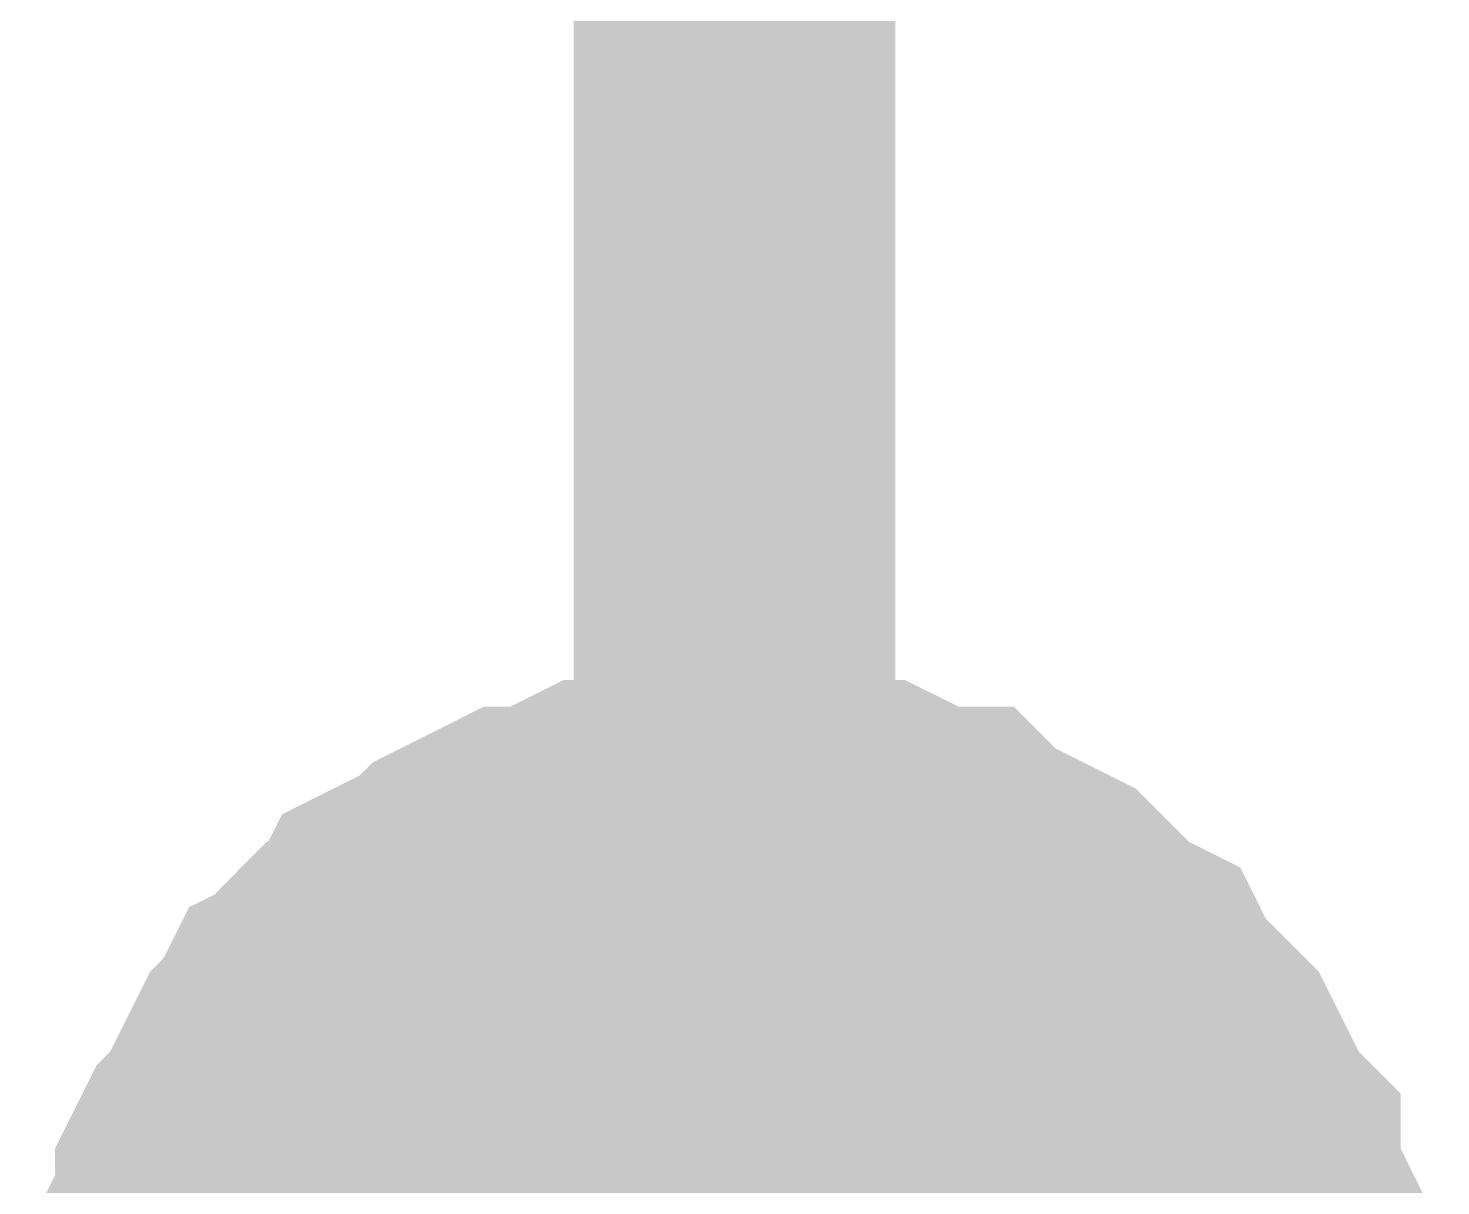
# Model space of a CAD drawing. Header units: inches. Extents: x 0 to 569, y 0 to 432.
# Drawn here: x 22.212 to 23.528, y 162.732 to 163.811 of the extents above; entities that cross this region are included whole.
import ezdxf

# ---------------------------------------------------------------- set-up
doc = ezdxf.new("R2010")
doc.units = ezdxf.units.IN
doc.layers.add('Sheet', color=255, linetype='Continuous')

msp = doc.modelspace()

# ---------------------------------------------------------------- linework, layer by layer
at = {"layer": 'Sheet'}
for points in [[(22.8699, 172.715, 0.2997, 0.2997, 0), (22.8699, 167.6301, 0.2997, 0.2997, 0), (22.8699, 162.5575, 0.2997, 0.2997, 0), (22.8699, 157.4726, 0.2997, 0.2997, 0)], [(22.3614, 162.5823, 0.2997, 0.2997, 0), (22.3614, 162.6071, 0.2997, 0.2997, 0), (22.3614, 162.6319, 0.2997, 0.2997, 0), (22.3738, 162.6567, 0.2997, 0.2997, 0), (22.3738, 162.6815, 0.2997, 0.2997, 0), (22.3862, 162.7063, 0.2997, 0.2997, 0), (22.3862, 162.7312, 0.2997, 0.2997, 0), (22.3986, 162.756, 0.2997, 0.2997, 0), (22.411, 162.7684, 0.2997, 0.2997, 0), (22.4234, 162.7932, 0.2997, 0.2997, 0), (22.4358, 162.818, 0.2997, 0.2997, 0), (22.4482, 162.8428, 0.2997, 0.2997, 0), (22.4606, 162.8552, 0.2997, 0.2997, 0), (22.473, 162.88, 0.2997, 0.2997, 0), (22.4979, 162.8924, 0.2997, 0.2997, 0), (22.5103, 162.9172, 0.2997, 0.2997, 0), (22.5227, 162.9296, 0.2997, 0.2997, 0), (22.5475, 162.942, 0.2997, 0.2997, 0), (22.5599, 162.9668, 0.2997, 0.2997, 0), (22.5847, 162.9792, 0.2997, 0.2997, 0), (22.6095, 162.9916, 0.2997, 0.2997, 0), (22.6219, 163.004, 0.2997, 0.2997, 0), (22.6467, 163.0164, 0.2997, 0.2997, 0), (22.6715, 163.0288, 0.2997, 0.2997, 0), (22.6963, 163.0288, 0.2997, 0.2997, 0), (22.7211, 163.0412, 0.2997, 0.2997, 0), (22.7459, 163.0536, 0.2997, 0.2997, 0), (22.7707, 163.0536, 0.2997, 0.2997, 0), (22.7955, 163.066, 0.2997, 0.2997, 0), (22.8203, 163.066, 0.2997, 0.2997, 0), (22.8451, 163.066, 0.2997, 0.2997, 0), (22.8699, 163.066, 0.2997, 0.2997, 0)], [(22.3614, 162.5823, 0.2997, 0.2997, 0), (22.3614, 162.6071, 0.2997, 0.2997, 0), (22.3614, 162.6319, 0.2997, 0.2997, 0), (22.3738, 162.6567, 0.2997, 0.2997, 0), (22.3738, 162.6815, 0.2997, 0.2997, 0), (22.3862, 162.7063, 0.2997, 0.2997, 0), (22.3862, 162.7312, 0.2997, 0.2997, 0), (22.3986, 162.756, 0.2997, 0.2997, 0), (22.411, 162.7684, 0.2997, 0.2997, 0), (22.4234, 162.7932, 0.2997, 0.2997, 0), (22.4358, 162.818, 0.2997, 0.2997, 0), (22.4482, 162.8428, 0.2997, 0.2997, 0), (22.4606, 162.8552, 0.2997, 0.2997, 0), (22.473, 162.88, 0.2997, 0.2997, 0), (22.4979, 162.8924, 0.2997, 0.2997, 0), (22.5103, 162.9172, 0.2997, 0.2997, 0), (22.5227, 162.9296, 0.2997, 0.2997, 0), (22.5475, 162.942, 0.2997, 0.2997, 0), (22.5599, 162.9668, 0.2997, 0.2997, 0), (22.5847, 162.9792, 0.2997, 0.2997, 0), (22.6095, 162.9916, 0.2997, 0.2997, 0), (22.6219, 163.004, 0.2997, 0.2997, 0), (22.6467, 163.0164, 0.2997, 0.2997, 0), (22.6715, 163.0288, 0.2997, 0.2997, 0), (22.6963, 163.0288, 0.2997, 0.2997, 0), (22.7211, 163.0412, 0.2997, 0.2997, 0), (22.7459, 163.0536, 0.2997, 0.2997, 0), (22.7707, 163.0536, 0.2997, 0.2997, 0), (22.7955, 163.066, 0.2997, 0.2997, 0), (22.8203, 163.066, 0.2997, 0.2997, 0), (22.8451, 163.066, 0.2997, 0.2997, 0), (22.8699, 163.066, 0.2997, 0.2997, 0)], [(22.3614, 162.5823, 0.2997, 0.2997, 0), (22.3614, 162.6071, 0.2997, 0.2997, 0), (22.3614, 162.6319, 0.2997, 0.2997, 0), (22.3738, 162.6567, 0.2997, 0.2997, 0), (22.3738, 162.6815, 0.2997, 0.2997, 0), (22.3862, 162.7063, 0.2997, 0.2997, 0), (22.3862, 162.7312, 0.2997, 0.2997, 0), (22.3986, 162.756, 0.2997, 0.2997, 0), (22.411, 162.7684, 0.2997, 0.2997, 0), (22.4234, 162.7932, 0.2997, 0.2997, 0), (22.4358, 162.818, 0.2997, 0.2997, 0), (22.4482, 162.8428, 0.2997, 0.2997, 0), (22.4606, 162.8552, 0.2997, 0.2997, 0), (22.473, 162.88, 0.2997, 0.2997, 0), (22.4979, 162.8924, 0.2997, 0.2997, 0), (22.5103, 162.9172, 0.2997, 0.2997, 0), (22.5227, 162.9296, 0.2997, 0.2997, 0), (22.5475, 162.942, 0.2997, 0.2997, 0), (22.5599, 162.9668, 0.2997, 0.2997, 0), (22.5847, 162.9792, 0.2997, 0.2997, 0), (22.6095, 162.9916, 0.2997, 0.2997, 0), (22.6219, 163.004, 0.2997, 0.2997, 0), (22.6467, 163.0164, 0.2997, 0.2997, 0), (22.6715, 163.0288, 0.2997, 0.2997, 0), (22.6963, 163.0288, 0.2997, 0.2997, 0), (22.7211, 163.0412, 0.2997, 0.2997, 0), (22.7459, 163.0536, 0.2997, 0.2997, 0), (22.7707, 163.0536, 0.2997, 0.2997, 0), (22.7955, 163.066, 0.2997, 0.2997, 0), (22.8203, 163.066, 0.2997, 0.2997, 0), (22.8451, 163.066, 0.2997, 0.2997, 0), (22.8699, 163.066, 0.2997, 0.2997, 0)], [(22.3614, 162.5823, 0.2997, 0.2997, 0), (22.3614, 162.6071, 0.2997, 0.2997, 0), (22.3614, 162.6319, 0.2997, 0.2997, 0), (22.3738, 162.6567, 0.2997, 0.2997, 0), (22.3738, 162.6815, 0.2997, 0.2997, 0), (22.3862, 162.7063, 0.2997, 0.2997, 0), (22.3862, 162.7312, 0.2997, 0.2997, 0), (22.3986, 162.756, 0.2997, 0.2997, 0), (22.411, 162.7684, 0.2997, 0.2997, 0), (22.4234, 162.7932, 0.2997, 0.2997, 0), (22.4358, 162.818, 0.2997, 0.2997, 0), (22.4482, 162.8428, 0.2997, 0.2997, 0), (22.4606, 162.8552, 0.2997, 0.2997, 0), (22.473, 162.88, 0.2997, 0.2997, 0), (22.4979, 162.8924, 0.2997, 0.2997, 0), (22.5103, 162.9172, 0.2997, 0.2997, 0), (22.5227, 162.9296, 0.2997, 0.2997, 0), (22.5475, 162.942, 0.2997, 0.2997, 0), (22.5599, 162.9668, 0.2997, 0.2997, 0), (22.5847, 162.9792, 0.2997, 0.2997, 0), (22.6095, 162.9916, 0.2997, 0.2997, 0), (22.6219, 163.004, 0.2997, 0.2997, 0), (22.6467, 163.0164, 0.2997, 0.2997, 0), (22.6715, 163.0288, 0.2997, 0.2997, 0), (22.6963, 163.0288, 0.2997, 0.2997, 0), (22.7211, 163.0412, 0.2997, 0.2997, 0), (22.7459, 163.0536, 0.2997, 0.2997, 0), (22.7707, 163.0536, 0.2997, 0.2997, 0), (22.7955, 163.066, 0.2997, 0.2997, 0), (22.8203, 163.066, 0.2997, 0.2997, 0), (22.8451, 163.066, 0.2997, 0.2997, 0), (22.8699, 163.066, 0.2997, 0.2997, 0)], [(22.3614, 162.5823, 0.2997, 0.2997, 0), (22.3614, 162.6071, 0.2997, 0.2997, 0), (22.3614, 162.6319, 0.2997, 0.2997, 0), (22.3738, 162.6567, 0.2997, 0.2997, 0), (22.3738, 162.6815, 0.2997, 0.2997, 0), (22.3862, 162.7063, 0.2997, 0.2997, 0), (22.3862, 162.7312, 0.2997, 0.2997, 0), (22.3986, 162.756, 0.2997, 0.2997, 0), (22.411, 162.7684, 0.2997, 0.2997, 0), (22.4234, 162.7932, 0.2997, 0.2997, 0), (22.4358, 162.818, 0.2997, 0.2997, 0), (22.4482, 162.8428, 0.2997, 0.2997, 0), (22.4606, 162.8552, 0.2997, 0.2997, 0), (22.473, 162.88, 0.2997, 0.2997, 0), (22.4979, 162.8924, 0.2997, 0.2997, 0), (22.5103, 162.9172, 0.2997, 0.2997, 0), (22.5227, 162.9296, 0.2997, 0.2997, 0), (22.5475, 162.942, 0.2997, 0.2997, 0), (22.5599, 162.9668, 0.2997, 0.2997, 0), (22.5847, 162.9792, 0.2997, 0.2997, 0), (22.6095, 162.9916, 0.2997, 0.2997, 0), (22.6219, 163.004, 0.2997, 0.2997, 0), (22.6467, 163.0164, 0.2997, 0.2997, 0), (22.6715, 163.0288, 0.2997, 0.2997, 0), (22.6963, 163.0288, 0.2997, 0.2997, 0), (22.7211, 163.0412, 0.2997, 0.2997, 0), (22.7459, 163.0536, 0.2997, 0.2997, 0), (22.7707, 163.0536, 0.2997, 0.2997, 0), (22.7955, 163.066, 0.2997, 0.2997, 0), (22.8203, 163.066, 0.2997, 0.2997, 0), (22.8451, 163.066, 0.2997, 0.2997, 0), (22.8699, 163.066, 0.2997, 0.2997, 0)], [(22.8699, 163.066, 0.2997, 0.2997, 0), (22.8699, 163.066, 0.2997, 0.2997, 0)], [(22.8699, 163.066, 0.2997, 0.2997, 0), (22.8947, 163.066, 0.2997, 0.2997, 0), (22.9195, 163.066, 0.2997, 0.2997, 0), (22.9443, 163.066, 0.2997, 0.2997, 0), (22.9691, 163.0536, 0.2997, 0.2997, 0), (22.9939, 163.0536, 0.2997, 0.2997, 0), (23.0188, 163.0412, 0.2997, 0.2997, 0), (23.0436, 163.0288, 0.2997, 0.2997, 0), (23.0684, 163.0288, 0.2997, 0.2997, 0), (23.0808, 163.0164, 0.2997, 0.2997, 0), (23.1056, 163.004, 0.2997, 0.2997, 0), (23.1304, 162.9916, 0.2997, 0.2997, 0), (23.1552, 162.9792, 0.2997, 0.2997, 0), (23.1676, 162.9668, 0.2997, 0.2997, 0), (23.1924, 162.942, 0.2997, 0.2997, 0), (23.2048, 162.9296, 0.2997, 0.2997, 0), (23.2296, 162.9172, 0.2997, 0.2997, 0), (23.242, 162.8924, 0.2997, 0.2997, 0), (23.2544, 162.88, 0.2997, 0.2997, 0), (23.2792, 162.8552, 0.2997, 0.2997, 0), (23.2916, 162.8428, 0.2997, 0.2997, 0), (23.304, 162.818, 0.2997, 0.2997, 0), (23.3164, 162.7932, 0.2997, 0.2997, 0), (23.3288, 162.7684, 0.2997, 0.2997, 0), (23.3412, 162.756, 0.2997, 0.2997, 0), (23.3412, 162.7312, 0.2997, 0.2997, 0), (23.3536, 162.7063, 0.2997, 0.2997, 0), (23.366, 162.6815, 0.2997, 0.2997, 0), (23.366, 162.6567, 0.2997, 0.2997, 0), (23.3784, 162.6319, 0.2997, 0.2997, 0), (23.3784, 162.6071, 0.2997, 0.2997, 0), (23.3784, 162.5823, 0.2997, 0.2997, 0)], [(22.8699, 163.066, 0.2997, 0.2997, 0), (22.8699, 163.066, 0.2997, 0.2997, 0)], [(22.8699, 163.066, 0.2997, 0.2997, 0), (22.8947, 163.066, 0.2997, 0.2997, 0), (22.9195, 163.066, 0.2997, 0.2997, 0), (22.9443, 163.066, 0.2997, 0.2997, 0), (22.9691, 163.0536, 0.2997, 0.2997, 0), (22.9939, 163.0536, 0.2997, 0.2997, 0), (23.0188, 163.0412, 0.2997, 0.2997, 0), (23.0436, 163.0288, 0.2997, 0.2997, 0), (23.0684, 163.0288, 0.2997, 0.2997, 0), (23.0808, 163.0164, 0.2997, 0.2997, 0), (23.1056, 163.004, 0.2997, 0.2997, 0), (23.1304, 162.9916, 0.2997, 0.2997, 0), (23.1552, 162.9792, 0.2997, 0.2997, 0), (23.1676, 162.9668, 0.2997, 0.2997, 0), (23.1924, 162.942, 0.2997, 0.2997, 0), (23.2048, 162.9296, 0.2997, 0.2997, 0), (23.2296, 162.9172, 0.2997, 0.2997, 0), (23.242, 162.8924, 0.2997, 0.2997, 0), (23.2544, 162.88, 0.2997, 0.2997, 0), (23.2792, 162.8552, 0.2997, 0.2997, 0), (23.2916, 162.8428, 0.2997, 0.2997, 0), (23.304, 162.818, 0.2997, 0.2997, 0), (23.3164, 162.7932, 0.2997, 0.2997, 0), (23.3288, 162.7684, 0.2997, 0.2997, 0), (23.3412, 162.756, 0.2997, 0.2997, 0), (23.3412, 162.7312, 0.2997, 0.2997, 0), (23.3536, 162.7063, 0.2997, 0.2997, 0), (23.366, 162.6815, 0.2997, 0.2997, 0), (23.366, 162.6567, 0.2997, 0.2997, 0), (23.3784, 162.6319, 0.2997, 0.2997, 0), (23.3784, 162.6071, 0.2997, 0.2997, 0), (23.3784, 162.5823, 0.2997, 0.2997, 0)], [(22.8699, 163.066, 0.2997, 0.2997, 0), (22.8699, 163.066, 0.2997, 0.2997, 0)], [(22.8699, 163.066, 0.2997, 0.2997, 0), (22.8947, 163.066, 0.2997, 0.2997, 0), (22.9195, 163.066, 0.2997, 0.2997, 0), (22.9443, 163.066, 0.2997, 0.2997, 0), (22.9691, 163.0536, 0.2997, 0.2997, 0), (22.9939, 163.0536, 0.2997, 0.2997, 0), (23.0188, 163.0412, 0.2997, 0.2997, 0), (23.0436, 163.0288, 0.2997, 0.2997, 0), (23.0684, 163.0288, 0.2997, 0.2997, 0), (23.0808, 163.0164, 0.2997, 0.2997, 0), (23.1056, 163.004, 0.2997, 0.2997, 0), (23.1304, 162.9916, 0.2997, 0.2997, 0), (23.1552, 162.9792, 0.2997, 0.2997, 0), (23.1676, 162.9668, 0.2997, 0.2997, 0), (23.1924, 162.942, 0.2997, 0.2997, 0), (23.2048, 162.9296, 0.2997, 0.2997, 0), (23.2296, 162.9172, 0.2997, 0.2997, 0), (23.242, 162.8924, 0.2997, 0.2997, 0), (23.2544, 162.88, 0.2997, 0.2997, 0), (23.2792, 162.8552, 0.2997, 0.2997, 0), (23.2916, 162.8428, 0.2997, 0.2997, 0), (23.304, 162.818, 0.2997, 0.2997, 0), (23.3164, 162.7932, 0.2997, 0.2997, 0), (23.3288, 162.7684, 0.2997, 0.2997, 0), (23.3412, 162.756, 0.2997, 0.2997, 0), (23.3412, 162.7312, 0.2997, 0.2997, 0), (23.3536, 162.7063, 0.2997, 0.2997, 0), (23.366, 162.6815, 0.2997, 0.2997, 0), (23.366, 162.6567, 0.2997, 0.2997, 0), (23.3784, 162.6319, 0.2997, 0.2997, 0), (23.3784, 162.6071, 0.2997, 0.2997, 0), (23.3784, 162.5823, 0.2997, 0.2997, 0)], [(22.8699, 163.066, 0.2997, 0.2997, 0), (22.8699, 163.066, 0.2997, 0.2997, 0)], [(22.8699, 163.066, 0.2997, 0.2997, 0), (22.8947, 163.066, 0.2997, 0.2997, 0), (22.9195, 163.066, 0.2997, 0.2997, 0), (22.9443, 163.066, 0.2997, 0.2997, 0), (22.9691, 163.0536, 0.2997, 0.2997, 0), (22.9939, 163.0536, 0.2997, 0.2997, 0), (23.0188, 163.0412, 0.2997, 0.2997, 0), (23.0436, 163.0288, 0.2997, 0.2997, 0), (23.0684, 163.0288, 0.2997, 0.2997, 0), (23.0808, 163.0164, 0.2997, 0.2997, 0), (23.1056, 163.004, 0.2997, 0.2997, 0), (23.1304, 162.9916, 0.2997, 0.2997, 0), (23.1552, 162.9792, 0.2997, 0.2997, 0), (23.1676, 162.9668, 0.2997, 0.2997, 0), (23.1924, 162.942, 0.2997, 0.2997, 0), (23.2048, 162.9296, 0.2997, 0.2997, 0), (23.2296, 162.9172, 0.2997, 0.2997, 0), (23.242, 162.8924, 0.2997, 0.2997, 0), (23.2544, 162.88, 0.2997, 0.2997, 0), (23.2792, 162.8552, 0.2997, 0.2997, 0), (23.2916, 162.8428, 0.2997, 0.2997, 0), (23.304, 162.818, 0.2997, 0.2997, 0), (23.3164, 162.7932, 0.2997, 0.2997, 0), (23.3288, 162.7684, 0.2997, 0.2997, 0), (23.3412, 162.756, 0.2997, 0.2997, 0), (23.3412, 162.7312, 0.2997, 0.2997, 0), (23.3536, 162.7063, 0.2997, 0.2997, 0), (23.366, 162.6815, 0.2997, 0.2997, 0), (23.366, 162.6567, 0.2997, 0.2997, 0), (23.3784, 162.6319, 0.2997, 0.2997, 0), (23.3784, 162.6071, 0.2997, 0.2997, 0), (23.3784, 162.5823, 0.2997, 0.2997, 0)], [(22.8699, 163.066, 0.2997, 0.2997, 0), (22.8699, 163.066, 0.2997, 0.2997, 0)], [(22.8699, 163.066, 0.2997, 0.2997, 0), (22.8947, 163.066, 0.2997, 0.2997, 0), (22.9195, 163.066, 0.2997, 0.2997, 0), (22.9443, 163.066, 0.2997, 0.2997, 0), (22.9691, 163.0536, 0.2997, 0.2997, 0), (22.9939, 163.0536, 0.2997, 0.2997, 0), (23.0188, 163.0412, 0.2997, 0.2997, 0), (23.0436, 163.0288, 0.2997, 0.2997, 0), (23.0684, 163.0288, 0.2997, 0.2997, 0), (23.0808, 163.0164, 0.2997, 0.2997, 0), (23.1056, 163.004, 0.2997, 0.2997, 0), (23.1304, 162.9916, 0.2997, 0.2997, 0), (23.1552, 162.9792, 0.2997, 0.2997, 0), (23.1676, 162.9668, 0.2997, 0.2997, 0), (23.1924, 162.942, 0.2997, 0.2997, 0), (23.2048, 162.9296, 0.2997, 0.2997, 0), (23.2296, 162.9172, 0.2997, 0.2997, 0), (23.242, 162.8924, 0.2997, 0.2997, 0), (23.2544, 162.88, 0.2997, 0.2997, 0), (23.2792, 162.8552, 0.2997, 0.2997, 0), (23.2916, 162.8428, 0.2997, 0.2997, 0), (23.304, 162.818, 0.2997, 0.2997, 0), (23.3164, 162.7932, 0.2997, 0.2997, 0), (23.3288, 162.7684, 0.2997, 0.2997, 0), (23.3412, 162.756, 0.2997, 0.2997, 0), (23.3412, 162.7312, 0.2997, 0.2997, 0), (23.3536, 162.7063, 0.2997, 0.2997, 0), (23.366, 162.6815, 0.2997, 0.2997, 0), (23.366, 162.6567, 0.2997, 0.2997, 0), (23.3784, 162.6319, 0.2997, 0.2997, 0), (23.3784, 162.6071, 0.2997, 0.2997, 0), (23.3784, 162.5823, 0.2997, 0.2997, 0)], [(22.3738, 162.6815, 0.0991, 0.0991, 0), (22.3862, 162.7063, 0.0991, 0.0991, 0), (22.3862, 162.7312, 0.0991, 0.0991, 0), (22.3986, 162.756, 0.0991, 0.0991, 0), (22.411, 162.7684, 0.0991, 0.0991, 0), (22.4234, 162.7932, 0.0991, 0.0991, 0), (22.4358, 162.818, 0.0991, 0.0991, 0), (22.4482, 162.8428, 0.0991, 0.0991, 0), (22.4606, 162.8552, 0.0991, 0.0991, 0), (22.473, 162.88, 0.0991, 0.0991, 0), (22.4979, 162.8924, 0.0991, 0.0991, 0), (22.5103, 162.9172, 0.0991, 0.0991, 0), (22.5227, 162.9296, 0.0991, 0.0991, 0), (22.5475, 162.942, 0.0991, 0.0991, 0), (22.5599, 162.9668, 0.0991, 0.0991, 0), (22.5847, 162.9792, 0.0991, 0.0991, 0), (22.6095, 162.9916, 0.0991, 0.0991, 0), (22.6219, 163.004, 0.0991, 0.0991, 0), (22.6467, 163.0164, 0.0991, 0.0991, 0), (22.6715, 163.0288, 0.0991, 0.0991, 0), (22.6963, 163.0288, 0.0991, 0.0991, 0), (22.7211, 163.0412, 0.0991, 0.0991, 0), (22.7459, 163.0536, 0.0991, 0.0991, 0), (22.7707, 163.0536, 0.0991, 0.0991, 0), (22.7955, 163.066, 0.0991, 0.0991, 0), (22.8203, 163.066, 0.0991, 0.0991, 0), (22.8451, 163.066, 0.0991, 0.0991, 0), (22.8699, 163.066, 0.0991, 0.0991, 0)], [(22.3738, 162.6815, 0.0991, 0.0991, 0), (22.3862, 162.7063, 0.0991, 0.0991, 0), (22.3862, 162.7312, 0.0991, 0.0991, 0), (22.3986, 162.756, 0.0991, 0.0991, 0), (22.411, 162.7684, 0.0991, 0.0991, 0), (22.4234, 162.7932, 0.0991, 0.0991, 0), (22.4358, 162.818, 0.0991, 0.0991, 0), (22.4482, 162.8428, 0.0991, 0.0991, 0), (22.4606, 162.8552, 0.0991, 0.0991, 0), (22.473, 162.88, 0.0991, 0.0991, 0), (22.4979, 162.8924, 0.0991, 0.0991, 0), (22.5103, 162.9172, 0.0991, 0.0991, 0), (22.5227, 162.9296, 0.0991, 0.0991, 0), (22.5475, 162.942, 0.0991, 0.0991, 0), (22.5599, 162.9668, 0.0991, 0.0991, 0), (22.5847, 162.9792, 0.0991, 0.0991, 0), (22.6095, 162.9916, 0.0991, 0.0991, 0), (22.6219, 163.004, 0.0991, 0.0991, 0), (22.6467, 163.0164, 0.0991, 0.0991, 0), (22.6715, 163.0288, 0.0991, 0.0991, 0), (22.6963, 163.0288, 0.0991, 0.0991, 0), (22.7211, 163.0412, 0.0991, 0.0991, 0), (22.7459, 163.0536, 0.0991, 0.0991, 0), (22.7707, 163.0536, 0.0991, 0.0991, 0), (22.7955, 163.066, 0.0991, 0.0991, 0), (22.8203, 163.066, 0.0991, 0.0991, 0), (22.8451, 163.066, 0.0991, 0.0991, 0), (22.8699, 163.066, 0.0991, 0.0991, 0)], [(22.3738, 162.6815, 0.0991, 0.0991, 0), (22.3862, 162.7063, 0.0991, 0.0991, 0), (22.3862, 162.7312, 0.0991, 0.0991, 0), (22.3986, 162.756, 0.0991, 0.0991, 0), (22.411, 162.7684, 0.0991, 0.0991, 0), (22.4234, 162.7932, 0.0991, 0.0991, 0), (22.4358, 162.818, 0.0991, 0.0991, 0), (22.4482, 162.8428, 0.0991, 0.0991, 0), (22.4606, 162.8552, 0.0991, 0.0991, 0), (22.473, 162.88, 0.0991, 0.0991, 0), (22.4979, 162.8924, 0.0991, 0.0991, 0), (22.5103, 162.9172, 0.0991, 0.0991, 0), (22.5227, 162.9296, 0.0991, 0.0991, 0), (22.5475, 162.942, 0.0991, 0.0991, 0), (22.5599, 162.9668, 0.0991, 0.0991, 0), (22.5847, 162.9792, 0.0991, 0.0991, 0), (22.6095, 162.9916, 0.0991, 0.0991, 0), (22.6219, 163.004, 0.0991, 0.0991, 0), (22.6467, 163.0164, 0.0991, 0.0991, 0), (22.6715, 163.0288, 0.0991, 0.0991, 0), (22.6963, 163.0288, 0.0991, 0.0991, 0), (22.7211, 163.0412, 0.0991, 0.0991, 0), (22.7459, 163.0536, 0.0991, 0.0991, 0), (22.7707, 163.0536, 0.0991, 0.0991, 0), (22.7955, 163.066, 0.0991, 0.0991, 0), (22.8203, 163.066, 0.0991, 0.0991, 0), (22.8451, 163.066, 0.0991, 0.0991, 0), (22.8699, 163.066, 0.0991, 0.0991, 0)], [(22.3738, 162.6815, 0.0991, 0.0991, 0), (22.3862, 162.7063, 0.0991, 0.0991, 0), (22.3862, 162.7312, 0.0991, 0.0991, 0), (22.3986, 162.756, 0.0991, 0.0991, 0), (22.411, 162.7684, 0.0991, 0.0991, 0), (22.4234, 162.7932, 0.0991, 0.0991, 0), (22.4358, 162.818, 0.0991, 0.0991, 0), (22.4482, 162.8428, 0.0991, 0.0991, 0), (22.4606, 162.8552, 0.0991, 0.0991, 0), (22.473, 162.88, 0.0991, 0.0991, 0), (22.4979, 162.8924, 0.0991, 0.0991, 0), (22.5103, 162.9172, 0.0991, 0.0991, 0), (22.5227, 162.9296, 0.0991, 0.0991, 0), (22.5475, 162.942, 0.0991, 0.0991, 0), (22.5599, 162.9668, 0.0991, 0.0991, 0), (22.5847, 162.9792, 0.0991, 0.0991, 0), (22.6095, 162.9916, 0.0991, 0.0991, 0), (22.6219, 163.004, 0.0991, 0.0991, 0), (22.6467, 163.0164, 0.0991, 0.0991, 0), (22.6715, 163.0288, 0.0991, 0.0991, 0), (22.6963, 163.0288, 0.0991, 0.0991, 0), (22.7211, 163.0412, 0.0991, 0.0991, 0), (22.7459, 163.0536, 0.0991, 0.0991, 0), (22.7707, 163.0536, 0.0991, 0.0991, 0), (22.7955, 163.066, 0.0991, 0.0991, 0), (22.8203, 163.066, 0.0991, 0.0991, 0), (22.8451, 163.066, 0.0991, 0.0991, 0), (22.8699, 163.066, 0.0991, 0.0991, 0)], [(22.3738, 162.6815, 0.0991, 0.0991, 0), (22.3862, 162.7063, 0.0991, 0.0991, 0), (22.3862, 162.7312, 0.0991, 0.0991, 0), (22.3986, 162.756, 0.0991, 0.0991, 0), (22.411, 162.7684, 0.0991, 0.0991, 0), (22.4234, 162.7932, 0.0991, 0.0991, 0), (22.4358, 162.818, 0.0991, 0.0991, 0), (22.4482, 162.8428, 0.0991, 0.0991, 0), (22.4606, 162.8552, 0.0991, 0.0991, 0), (22.473, 162.88, 0.0991, 0.0991, 0), (22.4979, 162.8924, 0.0991, 0.0991, 0), (22.5103, 162.9172, 0.0991, 0.0991, 0), (22.5227, 162.9296, 0.0991, 0.0991, 0), (22.5475, 162.942, 0.0991, 0.0991, 0), (22.5599, 162.9668, 0.0991, 0.0991, 0), (22.5847, 162.9792, 0.0991, 0.0991, 0), (22.6095, 162.9916, 0.0991, 0.0991, 0), (22.6219, 163.004, 0.0991, 0.0991, 0), (22.6467, 163.0164, 0.0991, 0.0991, 0), (22.6715, 163.0288, 0.0991, 0.0991, 0), (22.6963, 163.0288, 0.0991, 0.0991, 0), (22.7211, 163.0412, 0.0991, 0.0991, 0), (22.7459, 163.0536, 0.0991, 0.0991, 0), (22.7707, 163.0536, 0.0991, 0.0991, 0), (22.7955, 163.066, 0.0991, 0.0991, 0), (22.8203, 163.066, 0.0991, 0.0991, 0), (22.8451, 163.066, 0.0991, 0.0991, 0), (22.8699, 163.066, 0.0991, 0.0991, 0)], [(22.8699, 163.066, 0.0991, 0.0991, 0), (22.8699, 163.066, 0.0991, 0.0991, 0)], [(22.8699, 163.066, 0.0991, 0.0991, 0), (22.8947, 163.066, 0.0991, 0.0991, 0), (22.9195, 163.066, 0.0991, 0.0991, 0), (22.9443, 163.066, 0.0991, 0.0991, 0), (22.9691, 163.0536, 0.0991, 0.0991, 0), (22.9939, 163.0536, 0.0991, 0.0991, 0), (23.0188, 163.0412, 0.0991, 0.0991, 0), (23.0436, 163.0288, 0.0991, 0.0991, 0), (23.0684, 163.0288, 0.0991, 0.0991, 0), (23.0808, 163.0164, 0.0991, 0.0991, 0), (23.1056, 163.004, 0.0991, 0.0991, 0), (23.1304, 162.9916, 0.0991, 0.0991, 0), (23.1552, 162.9792, 0.0991, 0.0991, 0), (23.1676, 162.9668, 0.0991, 0.0991, 0), (23.1924, 162.942, 0.0991, 0.0991, 0), (23.2048, 162.9296, 0.0991, 0.0991, 0), (23.2296, 162.9172, 0.0991, 0.0991, 0), (23.242, 162.8924, 0.0991, 0.0991, 0), (23.2544, 162.88, 0.0991, 0.0991, 0), (23.2792, 162.8552, 0.0991, 0.0991, 0), (23.2916, 162.8428, 0.0991, 0.0991, 0), (23.304, 162.818, 0.0991, 0.0991, 0), (23.3164, 162.7932, 0.0991, 0.0991, 0), (23.3288, 162.7684, 0.0991, 0.0991, 0), (23.3412, 162.756, 0.0991, 0.0991, 0), (23.3412, 162.7312, 0.0991, 0.0991, 0), (23.3536, 162.7063, 0.0991, 0.0991, 0), (23.366, 162.6815, 0.0991, 0.0991, 0)], [(22.8699, 163.066, 0.0991, 0.0991, 0), (22.8699, 163.066, 0.0991, 0.0991, 0)], [(22.8699, 163.066, 0.0991, 0.0991, 0), (22.8947, 163.066, 0.0991, 0.0991, 0), (22.9195, 163.066, 0.0991, 0.0991, 0), (22.9443, 163.066, 0.0991, 0.0991, 0), (22.9691, 163.0536, 0.0991, 0.0991, 0), (22.9939, 163.0536, 0.0991, 0.0991, 0), (23.0188, 163.0412, 0.0991, 0.0991, 0), (23.0436, 163.0288, 0.0991, 0.0991, 0), (23.0684, 163.0288, 0.0991, 0.0991, 0), (23.0808, 163.0164, 0.0991, 0.0991, 0), (23.1056, 163.004, 0.0991, 0.0991, 0), (23.1304, 162.9916, 0.0991, 0.0991, 0), (23.1552, 162.9792, 0.0991, 0.0991, 0), (23.1676, 162.9668, 0.0991, 0.0991, 0), (23.1924, 162.942, 0.0991, 0.0991, 0), (23.2048, 162.9296, 0.0991, 0.0991, 0), (23.2296, 162.9172, 0.0991, 0.0991, 0), (23.242, 162.8924, 0.0991, 0.0991, 0), (23.2544, 162.88, 0.0991, 0.0991, 0), (23.2792, 162.8552, 0.0991, 0.0991, 0), (23.2916, 162.8428, 0.0991, 0.0991, 0), (23.304, 162.818, 0.0991, 0.0991, 0), (23.3164, 162.7932, 0.0991, 0.0991, 0), (23.3288, 162.7684, 0.0991, 0.0991, 0), (23.3412, 162.756, 0.0991, 0.0991, 0), (23.3412, 162.7312, 0.0991, 0.0991, 0), (23.3536, 162.7063, 0.0991, 0.0991, 0), (23.366, 162.6815, 0.0991, 0.0991, 0)], [(22.8699, 163.066, 0.0991, 0.0991, 0), (22.8699, 163.066, 0.0991, 0.0991, 0)], [(22.8699, 163.066, 0.0991, 0.0991, 0), (22.8947, 163.066, 0.0991, 0.0991, 0), (22.9195, 163.066, 0.0991, 0.0991, 0), (22.9443, 163.066, 0.0991, 0.0991, 0), (22.9691, 163.0536, 0.0991, 0.0991, 0), (22.9939, 163.0536, 0.0991, 0.0991, 0), (23.0188, 163.0412, 0.0991, 0.0991, 0), (23.0436, 163.0288, 0.0991, 0.0991, 0), (23.0684, 163.0288, 0.0991, 0.0991, 0), (23.0808, 163.0164, 0.0991, 0.0991, 0), (23.1056, 163.004, 0.0991, 0.0991, 0), (23.1304, 162.9916, 0.0991, 0.0991, 0), (23.1552, 162.9792, 0.0991, 0.0991, 0), (23.1676, 162.9668, 0.0991, 0.0991, 0), (23.1924, 162.942, 0.0991, 0.0991, 0), (23.2048, 162.9296, 0.0991, 0.0991, 0), (23.2296, 162.9172, 0.0991, 0.0991, 0), (23.242, 162.8924, 0.0991, 0.0991, 0), (23.2544, 162.88, 0.0991, 0.0991, 0), (23.2792, 162.8552, 0.0991, 0.0991, 0), (23.2916, 162.8428, 0.0991, 0.0991, 0), (23.304, 162.818, 0.0991, 0.0991, 0), (23.3164, 162.7932, 0.0991, 0.0991, 0), (23.3288, 162.7684, 0.0991, 0.0991, 0), (23.3412, 162.756, 0.0991, 0.0991, 0), (23.3412, 162.7312, 0.0991, 0.0991, 0), (23.3536, 162.7063, 0.0991, 0.0991, 0), (23.366, 162.6815, 0.0991, 0.0991, 0)], [(22.8699, 163.066, 0.0991, 0.0991, 0), (22.8699, 163.066, 0.0991, 0.0991, 0)], [(22.8699, 163.066, 0.0991, 0.0991, 0), (22.8947, 163.066, 0.0991, 0.0991, 0), (22.9195, 163.066, 0.0991, 0.0991, 0), (22.9443, 163.066, 0.0991, 0.0991, 0), (22.9691, 163.0536, 0.0991, 0.0991, 0), (22.9939, 163.0536, 0.0991, 0.0991, 0), (23.0188, 163.0412, 0.0991, 0.0991, 0), (23.0436, 163.0288, 0.0991, 0.0991, 0), (23.0684, 163.0288, 0.0991, 0.0991, 0), (23.0808, 163.0164, 0.0991, 0.0991, 0), (23.1056, 163.004, 0.0991, 0.0991, 0), (23.1304, 162.9916, 0.0991, 0.0991, 0), (23.1552, 162.9792, 0.0991, 0.0991, 0), (23.1676, 162.9668, 0.0991, 0.0991, 0), (23.1924, 162.942, 0.0991, 0.0991, 0), (23.2048, 162.9296, 0.0991, 0.0991, 0), (23.2296, 162.9172, 0.0991, 0.0991, 0), (23.242, 162.8924, 0.0991, 0.0991, 0), (23.2544, 162.88, 0.0991, 0.0991, 0), (23.2792, 162.8552, 0.0991, 0.0991, 0), (23.2916, 162.8428, 0.0991, 0.0991, 0), (23.304, 162.818, 0.0991, 0.0991, 0), (23.3164, 162.7932, 0.0991, 0.0991, 0), (23.3288, 162.7684, 0.0991, 0.0991, 0), (23.3412, 162.756, 0.0991, 0.0991, 0), (23.3412, 162.7312, 0.0991, 0.0991, 0), (23.3536, 162.7063, 0.0991, 0.0991, 0), (23.366, 162.6815, 0.0991, 0.0991, 0)], [(22.8699, 163.066, 0.0991, 0.0991, 0), (22.8699, 163.066, 0.0991, 0.0991, 0)], [(22.8699, 163.066, 0.0991, 0.0991, 0), (22.8947, 163.066, 0.0991, 0.0991, 0), (22.9195, 163.066, 0.0991, 0.0991, 0), (22.9443, 163.066, 0.0991, 0.0991, 0), (22.9691, 163.0536, 0.0991, 0.0991, 0), (22.9939, 163.0536, 0.0991, 0.0991, 0), (23.0188, 163.0412, 0.0991, 0.0991, 0), (23.0436, 163.0288, 0.0991, 0.0991, 0), (23.0684, 163.0288, 0.0991, 0.0991, 0), (23.0808, 163.0164, 0.0991, 0.0991, 0), (23.1056, 163.004, 0.0991, 0.0991, 0), (23.1304, 162.9916, 0.0991, 0.0991, 0), (23.1552, 162.9792, 0.0991, 0.0991, 0), (23.1676, 162.9668, 0.0991, 0.0991, 0), (23.1924, 162.942, 0.0991, 0.0991, 0), (23.2048, 162.9296, 0.0991, 0.0991, 0), (23.2296, 162.9172, 0.0991, 0.0991, 0), (23.242, 162.8924, 0.0991, 0.0991, 0), (23.2544, 162.88, 0.0991, 0.0991, 0), (23.2792, 162.8552, 0.0991, 0.0991, 0), (23.2916, 162.8428, 0.0991, 0.0991, 0), (23.304, 162.818, 0.0991, 0.0991, 0), (23.3164, 162.7932, 0.0991, 0.0991, 0), (23.3288, 162.7684, 0.0991, 0.0991, 0), (23.3412, 162.756, 0.0991, 0.0991, 0), (23.3412, 162.7312, 0.0991, 0.0991, 0), (23.3536, 162.7063, 0.0991, 0.0991, 0), (23.366, 162.6815, 0.0991, 0.0991, 0)]]:
    msp.add_lwpolyline(points, format="xyseb", dxfattribs=at)
msp.add_lwpolyline([(22.606, 162.56, 0.508, 0.508, 1), (23.114, 162.56, 0.508, 0.508, 1)], format="xyseb", close=True, dxfattribs=at)

doc.saveas('drawing.dxf')
